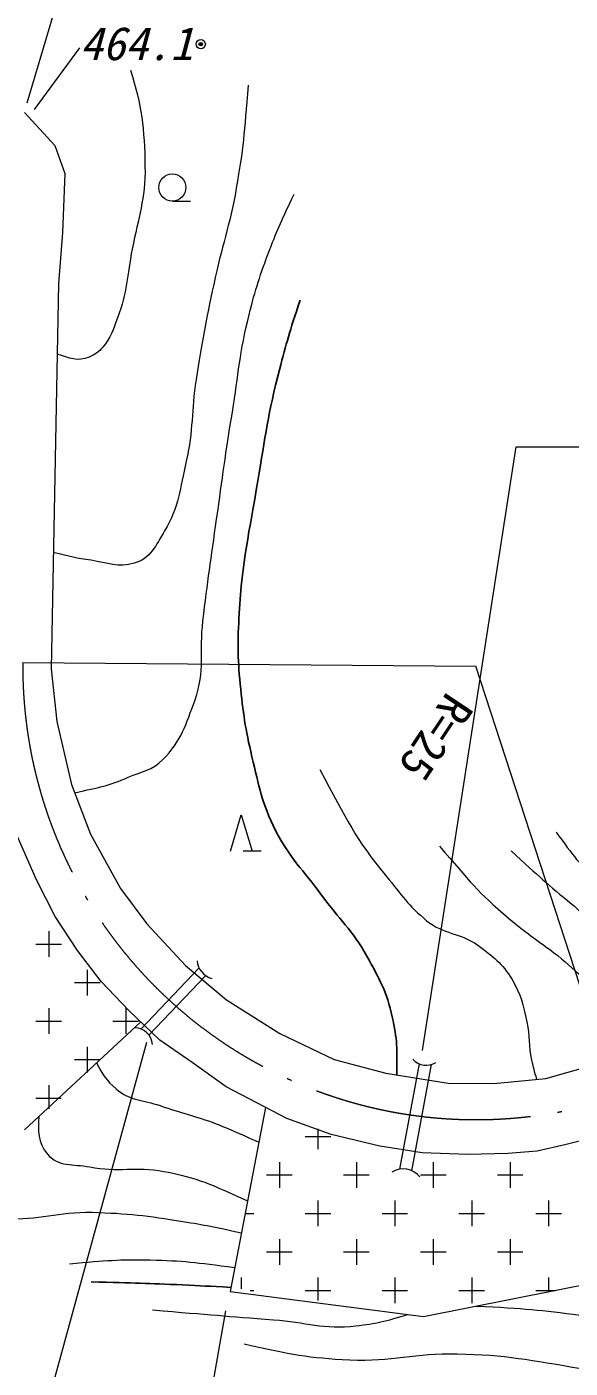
# Model space of a CAD drawing. Units: millimetres, scale not verified. Extents: x 40000 to 680000, y 20000 to 380000.
# Drawn here: x 168494 to 198474, y 243905 to 317871 of the extents above; entities that cross this region are included whole.
import ezdxf
from ezdxf.enums import TextEntityAlignment as Align

# ---------------------------------------------------------------- set-up
doc = ezdxf.new("R2010")
doc.units = ezdxf.units.MM
doc.header["$LTSCALE"] = 1000
doc.header["$PDMODE"] = 32
doc.header["$PDSIZE"] = 500
doc.linetypes.add('DASHED', pattern=[7.5, 6, -1.5])
doc.linetypes.add('LONG_DASHED_DOTTED', pattern=[15.25, 12, -1.5, 0.25, -1.5])
for name, color, linetype, lineweight in [('M-BGD', 7, 'Continuous', 13), ('M-BMK', 2, 'LONG_DASHED_DOTTED', 13), ('M-STR-HTXT', 7, 'Continuous', 13)]:
    doc.layers.add(name, color=color, linetype=linetype, lineweight=lineweight)
doc.styles.add('ＭＳ ゴシック', font='')
doc.styles.get('ＭＳ ゴシック').set_extended_font_data('MS Gothic')

msp = doc.modelspace()

# ---------------------------------------------------------------- linework, layer by layer
at = {"layer": 'M-BGD'}
for p, q in [((168371, 313152), (170036, 311330)), ((170036, 311330), (170599, 309777)), ((170599, 309777), (170464, 306538)), ((176524, 308260), (177524, 308260)), ((170464, 306538), (170239, 303703)), ((170239, 303703), (169834, 282465)), ((169834, 282465), (170149, 279563)), ((170149, 279563), (170959, 276098)), ((170959, 276098), (172016, 273353)), ((179730, 272411), (180330, 274411)), ((180330, 274411), (180930, 272411)), ((169024, 270834), (167966, 273263)), ((172016, 273353), (173658, 270361)), ((181430, 272411), (180430, 272411)), ((170059, 268809), (169024, 270834)), ((173658, 270361), (175121, 268404)), ((171296, 266941), (170059, 268809)), ((169706, 267994), (169706, 266580)), ((175121, 268404), (177258, 266109)), ((168999, 267287), (170413, 267287)), ((172601, 265232), (171296, 266941)), ((171827, 265873), (171827, 264458)), ((177258, 266109), (179508, 264219)), ((171120, 265166), (172535, 265166)), ((174131, 263634), (172601, 265232)), ((179508, 264219), (182455, 262352)), ((169706, 263751), (169706, 262337)), ((173949, 263751), (173949, 262337)), ((175841, 261992), (174131, 263634)), ((168370, 257043), (174784, 263007)), ((168999, 263044), (170413, 263044)), ((173242, 263044), (174656, 263044)), ((177618, 260754), (175841, 261992)), ((182455, 262352), (185447, 260934)), ((171827, 261630), (171827, 260216)), ((171120, 260923), (172535, 260923)), ((179485, 259427), (177618, 260754)), ((185447, 260934), (188305, 260170)), ((197124, 259877), (201128, 261024)), ((188305, 260170), (191747, 259630)), ((191747, 259630), (194266, 259607)), ((194266, 259607), (197124, 259877)), ((169706, 259509), (169706, 258208)), ((182838, 257672), (179485, 259427)), ((168999, 258802), (170386, 258802)), ((181661, 258288), (179710, 248136)), ((185290, 256795), (182838, 257672)), ((183848, 256680), (185262, 256680)), ((184555, 257097), (184555, 255973)), ((187967, 256142), (185290, 256795)), ((200768, 256862), (198249, 256232)), ((190307, 255782), (187967, 256142)), ((198249, 256232), (196651, 255872)), ((182434, 255266), (182434, 253852)), ((186677, 255266), (186677, 253852)), ((192827, 255692), (190307, 255782)), ((190919, 255266), (190919, 253852)), ((195031, 255737), (192827, 255692)), ((196651, 255872), (195031, 255737)), ((195162, 255266), (195162, 253852)), ((181727, 254559), (183141, 254559)), ((185970, 254559), (187384, 254559)), ((190212, 254559), (191626, 254559)), ((194455, 254559), (195869, 254559)), ((184555, 253145), (184555, 251731)), ((188798, 253145), (188798, 251731)), ((193041, 253145), (193041, 251731)), ((197283, 253145), (197283, 251731)), ((180536, 252438), (181020, 252438)), ((183848, 252438), (185262, 252438)), ((188091, 252438), (189505, 252438)), ((192334, 252438), (193748, 252438)), ((196576, 252438), (197990, 252438)), ((182434, 251023), (182434, 249609)), ((186677, 251023), (186677, 249609)), ((190375, 246752), (211557, 250943)), ((190919, 251023), (190919, 249609)), ((195162, 251023), (195162, 249609)), ((181727, 250316), (183141, 250316)), ((185970, 250316), (187384, 250316)), ((190212, 250316), (191626, 250316)), ((194455, 250316), (195869, 250316)), ((180313, 248902), (180313, 248272)), ((184555, 248902), (184555, 247631)), ((188798, 248902), (188798, 247488)), ((193041, 248902), (193041, 247488)), ((197283, 248902), (197283, 248119)), ((179710, 248136), (190375, 246752)), ((180824, 248195), (181020, 248195)), ((183848, 248195), (185262, 248195)), ((188091, 248195), (189505, 248195)), ((192334, 248195), (193748, 248195)), ((196576, 248195), (197670, 248195))]:
    msp.add_line(p, q, dxfattribs=at)
at = {"layer": 'M-BGD', "linetype": 'DASHED'}
for p, q in [((174790, 262608), (178002, 265974)), ((175235, 262270), (178367, 265554)), ((189073, 254878), (190152, 260688)), ((189735, 254795), (190823, 260650))]:
    msp.add_line(p, q, dxfattribs=at)
at = {"layer": 'M-BGD'}
for centre, radius in [((178094, 316915), 100), ((178094, 316915), 80), ((178094, 316915), 60), ((178094, 316915), 40), ((178094, 316915), 20), ((178094, 316915), 20), ((176524, 309010), 750)]:
    msp.add_circle(centre, radius, dxfattribs=at)
for centre, radius, start, end in [((179020, 266491), 1142, 186.28786, 253.81159), ((174418, 261656), 1022, 5.88154, 86.7028), ((190540, 261595), 986, 221.30655, 302.25503), ((189265, 253727), 1167, 38.433, 122.98038)]:
    msp.add_arc(centre, radius, start, end, dxfattribs=at)
for points, knots in [([(174214, 315484), (174833, 313526), (174983, 312276), (175015, 310165), (175042, 308367), (174650, 307382), (174311, 305616), (174026, 304129), (174041, 303240), (173499, 301826), (173245, 301164), (173150, 300739), (172687, 300202), (172449, 299926), (172262, 299807), (171929, 299660), (171296, 299381), (170842, 299612), (170165, 299825)], [0, 0, 0, 0, 1, 1, 1, 2, 2, 2, 3, 3, 3, 4, 4, 4, 5, 5, 5, 6, 6, 6, 6]), ([(180700, 314659), (180495, 311976), (180439, 311175), (180051, 308973), (179681, 306877), (179246, 305750), (178805, 303667), (178373, 301626), (178149, 300477), (177831, 298415), (177561, 296668), (177688, 295643), (177289, 293921), (176935, 292389), (176904, 291426), (176098, 290077), (175607, 289254), (175335, 288570), (174419, 288290), (173527, 288017), (172960, 288317), (172037, 288452), (171215, 288572), (170918, 288643), (169956, 288892)], [0, 0, 0, 0, 1, 1, 1, 2, 2, 2, 3, 3, 3, 4, 4, 4, 5, 5, 5, 6, 6, 6, 7, 7, 7, 8, 8, 8, 8]), ([(171135, 275639), (172516, 275942), (172989, 276013), (174094, 276486), (174860, 276813), (175405, 276868), (175990, 277460), (177019, 278505), (177282, 279383), (177776, 280763), (178350, 282364), (178010, 283406), (178210, 285095), (178471, 287299), (178658, 288529), (178968, 290726), (179293, 293033), (179465, 294328), (179834, 296628), (180170, 298726), (180242, 299927), (180754, 301989), (181108, 303410), (181368, 304194), (181892, 305562), (182362, 306792), (182558, 307215), (183245, 308649)], [0, 0, 0, 0, 1, 1, 1, 2, 2, 2, 3, 3, 3, 4, 4, 4, 5, 5, 5, 6, 6, 6, 7, 7, 7, 8, 8, 8, 9, 9, 9, 9]), ([(184653, 276919), (186192, 274102), (186603, 273111), (188335, 271017), (189156, 270025), (189558, 269395), (190555, 268581), (191500, 267809), (192381, 267940), (193370, 267227), (194220, 266615), (194729, 266230), (195266, 265332), (195760, 264505), (195876, 263945), (196078, 263004), (196252, 262190), (196169, 261704), (196348, 260892), (196441, 260473), (196474, 260322), (196622, 259830)], [0, 0, 0, 0, 1, 1, 1, 2, 2, 2, 3, 3, 3, 4, 4, 4, 5, 5, 5, 6, 6, 6, 7, 7, 7, 7]), ([(195211, 272425), (196791, 270995), (197210, 270587), (198568, 269501), (199299, 268917), (199555, 268260), (200464, 268039), (201390, 267813), (201954, 268080), (202900, 268202), (203863, 268325), (204375, 268556), (205337, 268689), (206471, 268846), (207169, 268561), (208261, 268905), (209244, 269216), (209676, 269671), (210589, 270151), (211686, 270728), (212269, 271116), (213404, 271613), (215861, 272689), (217247, 273450), (219902, 273833), (221221, 274023), (221764, 274094), (223305, 274081)], [0, 0, 0, 0, 1, 1, 1, 2, 2, 2, 3, 3, 3, 4, 4, 4, 5, 5, 5, 6, 6, 6, 7, 7, 7, 8, 8, 8, 9, 9, 9, 9]), ([(197702, 273454), (198640, 272199), (198962, 271597), (200139, 270855), (200739, 270476), (201060, 270136), (201763, 270042), (202804, 269904), (203393, 270239), (204416, 270476), (205396, 270703), (206118, 270839), (206881, 271100)], [0, 0, 0, 0, 1, 1, 1, 2, 2, 2, 3, 3, 3, 4, 4, 4, 4]), ([(191259, 272696), (192928, 270773), (193407, 270113), (195049, 268743), (195906, 268028), (196413, 267657), (197323, 267010), (198638, 266076), (199183, 265124), (200734, 264682), (201792, 264381), (202455, 264518), (203550, 264628), (204648, 264738), (205268, 264865), (206311, 265223), (207662, 265688), (208320, 266189), (209614, 266794), (210815, 267354), (211495, 267652), (212701, 268202), (214139, 268857), (214915, 269293), (216383, 269880), (217028, 270139), (217377, 270349), (218061, 270476), (218473, 270552), (218641, 270575), (219129, 270592)], [0, 0, 0, 0, 1, 1, 1, 2, 2, 2, 3, 3, 3, 4, 4, 4, 5, 5, 5, 6, 6, 6, 7, 7, 7, 8, 8, 8, 9, 9, 9, 10, 10, 10, 10]), ([(165683, 260626), (165928, 258905), (165999, 258375), (166043, 256922), (166090, 255390), (165780, 254531), (165876, 253001), (165892, 252754), (165783, 252546), (165960, 252375), (166339, 252007), (166768, 252201), (167295, 252166), (169169, 252043), (170215, 252549), (172092, 252500), (174057, 252448), (175159, 252316), (177099, 251999), (178368, 251792), (178810, 251711), (180330, 251363)], [0, 0, 0, 0, 1, 1, 1, 2, 2, 2, 3, 3, 3, 4, 4, 4, 5, 5, 5, 6, 6, 6, 7, 7, 7, 7]), ([(172340, 260734), (172685, 260068), (172898, 259763), (173427, 259300), (174188, 258634), (174894, 258718), (175847, 258382), (177043, 257961), (177752, 257840), (178934, 257381), (179869, 257018), (180190, 256877), (181290, 256360)], [0, 0, 0, 0, 1, 1, 1, 2, 2, 2, 3, 3, 3, 4, 4, 4, 4]), ([(169159, 257777), (169110, 257000), (169106, 256351), (169631, 255712), (170236, 254975), (171031, 255183), (171967, 255003), (173538, 254701), (174481, 255038), (176056, 254753), (177935, 254412), (178670, 254038), (180670, 253131)], [0, 0, 0, 0, 1, 1, 1, 2, 2, 2, 3, 3, 3, 4, 4, 4, 4]), ([(170841, 249663), (172921, 249852), (173560, 249905), (175305, 249872), (177131, 249837), (177796, 249743), (179962, 249451)], [0, 0, 0, 0, 1, 1, 1, 2, 2, 2, 2]), ([(175430, 247118), (178675, 246846), (179497, 246775), (182105, 246576), (183881, 246441), (184884, 246033), (186652, 246242), (187783, 246376), (188256, 246471), (189499, 246865)], [0, 0, 0, 0, 1, 1, 1, 2, 2, 2, 3, 3, 3, 3]), ([(193294, 247329), (195998, 247201), (196808, 247124), (199042, 246826), (202264, 246397), (203397, 246048), (207178, 245074)], [0, 0, 0, 0, 1, 1, 1, 2, 2, 2, 2]), ([(180478, 245241), (183122, 244666), (184014, 244473), (186318, 244365), (188633, 244257), (189925, 244743), (192242, 244699), (194884, 244648), (196354, 244342), (198959, 243906), (200579, 243635), (201130, 243536), (203089, 243113)], [0, 0, 0, 0, 1, 1, 1, 2, 2, 2, 3, 3, 3, 4, 4, 4, 4])]:
    msp.add_open_spline(points, degree=3, knots=knots, dxfattribs=at)
at = {"layer": 'M-BGD', "lineweight": 25}
for points, knots in [([(188901, 260076), (188938, 261498), (188932, 262051), (188660, 263274), (188351, 264662), (187947, 265391), (187252, 266631), (186454, 268056), (185721, 268667), (184761, 269988), (183754, 271375), (182984, 272030), (182216, 273562), (181471, 275051), (181302, 276003), (180917, 277623), (180550, 279165), (180423, 280052), (180267, 281630), (180118, 283145), (180125, 284008), (180213, 285528), (180379, 288407), (180768, 289994), (181242, 292838), (181642, 295240), (181818, 296601), (182433, 298956), (182828, 300472), (182977, 300999), (183570, 302801)], [0, 0, 0, 0, 1, 1, 1, 2, 2, 2, 3, 3, 3, 4, 4, 4, 5, 5, 5, 6, 6, 6, 7, 7, 7, 8, 8, 8, 9, 9, 9, 10, 10, 10, 10]), ([(172051, 248662), (174497, 248596), (175128, 248587), (177099, 248495), (178135, 248447), (178467, 248432), (179752, 248357)], [0, 0, 0, 0, 1, 1, 1, 2, 2, 2, 2])]:
    msp.add_open_spline(points, degree=3, knots=knots, dxfattribs=at)
at = {"layer": 'M-BGD'}
msp.add_point((178094, 316915), dxfattribs=at)
at = {"layer": 'M-BMK'}
msp.add_arc((193270, 282609), 25000, 179.52005, 288.04702, dxfattribs=at)
at = {"layer": 'M-STR-HTXT'}
for p, q in [((168510, 313686), (171582, 323971)), ((168927, 313309), (171420, 316704)), ((190333, 261420), (195488, 294705)), ((195488, 294705), (229782, 294705)), ((168270, 282818), (193270, 282609)), ((201014, 258839), (193270, 282609)), ((175091, 261868), (167470, 234074)), ((179462, 247074), (177333, 235195))]:
    msp.add_line(p, q, dxfattribs=at)

# ---------------------------------------------------------------- texts
at = {"layer": 'M-BGD', "style": 'ＭＳ ゴシック', "oblique": 15}
msp.add_text('464.1', height=1833, dxfattribs=at).set_placement((171420, 315484), align=Align.BOTTOM_LEFT)
at = {"layer": 'M-STR-HTXT', "style": 'ＭＳ ゴシック'}
msp.add_text('R=25', height=1833, rotation=236.137, dxfattribs=at).set_placement((190439, 276112), align=Align.TOP_RIGHT)

doc.saveas('drawing.dxf')
